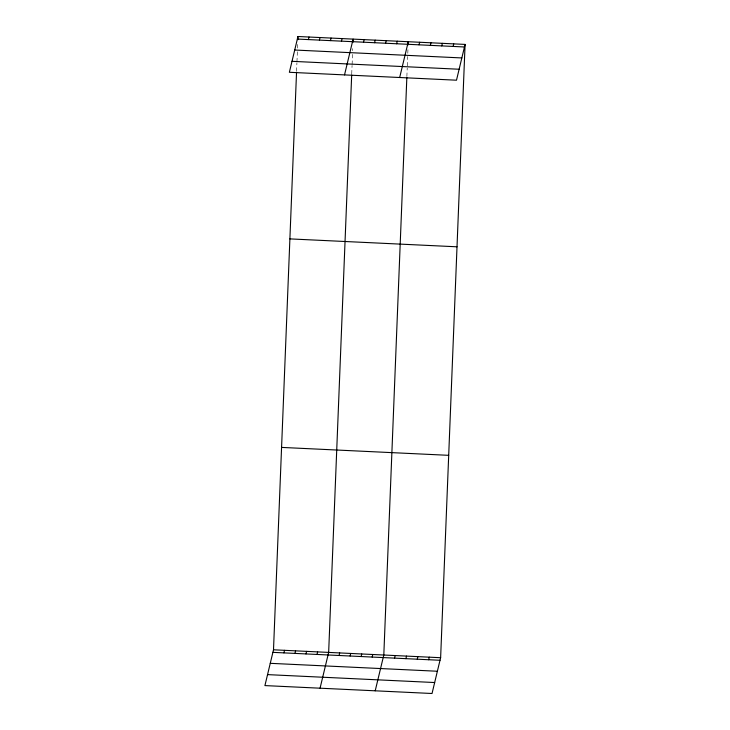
<?xml version="1.0" encoding="UTF-8"?>
<svg xmlns="http://www.w3.org/2000/svg" width="730" height="730" viewBox="0 0 730 730"><rect width="100%" height="100%" fill="white"/><g stroke="black" fill="none" stroke-linecap="round" stroke-linejoin="round"><path stroke-width="0.55" stroke-dasharray="3.65 2.74" d="M296.581 71.285L296.918 62.853M296.955 61.794L297.375 51.255M297.502 48.098L297.712 42.824M351.732 73.894L352.07 65.463M352.106 64.413L352.526 53.874M352.654 50.708L352.736 48.6M406.875 76.513L407.212 68.082M407.303 65.965L407.678 56.484M407.805 53.317L408.015 48.052"/><path stroke-width="1.09" d="M465.083 44.411L456.496 80.2L289.372 72.288L297.968 36.5L465.083 44.411L440.628 657.712L432.032 693.5L264.917 685.589L273.504 649.8L296.535 72.343M297.84 39.666L297.968 36.5M351.687 74.953L328.655 652.41L320.059 688.198M352.991 42.276L353.119 39.11L344.524 74.898M406.838 77.562L383.807 655.02L375.211 690.808M408.143 44.886L408.271 41.729L399.675 77.508M308.379 39.584L309 37.02M319.411 40.104L320.023 37.549M330.444 40.625L331.055 38.069M341.476 41.154L342.087 38.59M363.531 42.194L364.142 39.639M374.563 42.714L375.174 40.159M385.595 43.243L386.207 40.679M396.618 43.764L397.239 41.199M419.02 44.822L419.631 42.267M283.915 652.885L284.536 650.32M430.381 45.36L430.992 42.805M294.947 653.405L295.568 650.841M441.741 45.899L442.362 43.344M305.979 653.925L306.591 651.37M453.111 46.437L453.722 43.882M317.012 654.445L317.623 651.89M339.067 655.494L339.687 652.93M350.099 656.014L350.71 653.459M361.131 656.544L361.742 653.98M372.163 657.064L372.774 654.5M394.556 658.122L395.167 655.558M405.916 658.661L406.528 656.097M417.277 659.199L417.898 656.635M428.647 659.737L429.258 657.173M297.356 39.064L464.472 46.975M294.719 50.023L461.844 57.944M292.009 61.32L459.124 69.24M289.892 238.893L457.016 246.804M281.579 447.408L448.695 455.328M273.504 649.8L440.628 657.712M272.892 652.355L440.007 660.276M270.255 663.324L437.38 671.244M267.545 674.62L434.669 682.532"/></g></svg>
